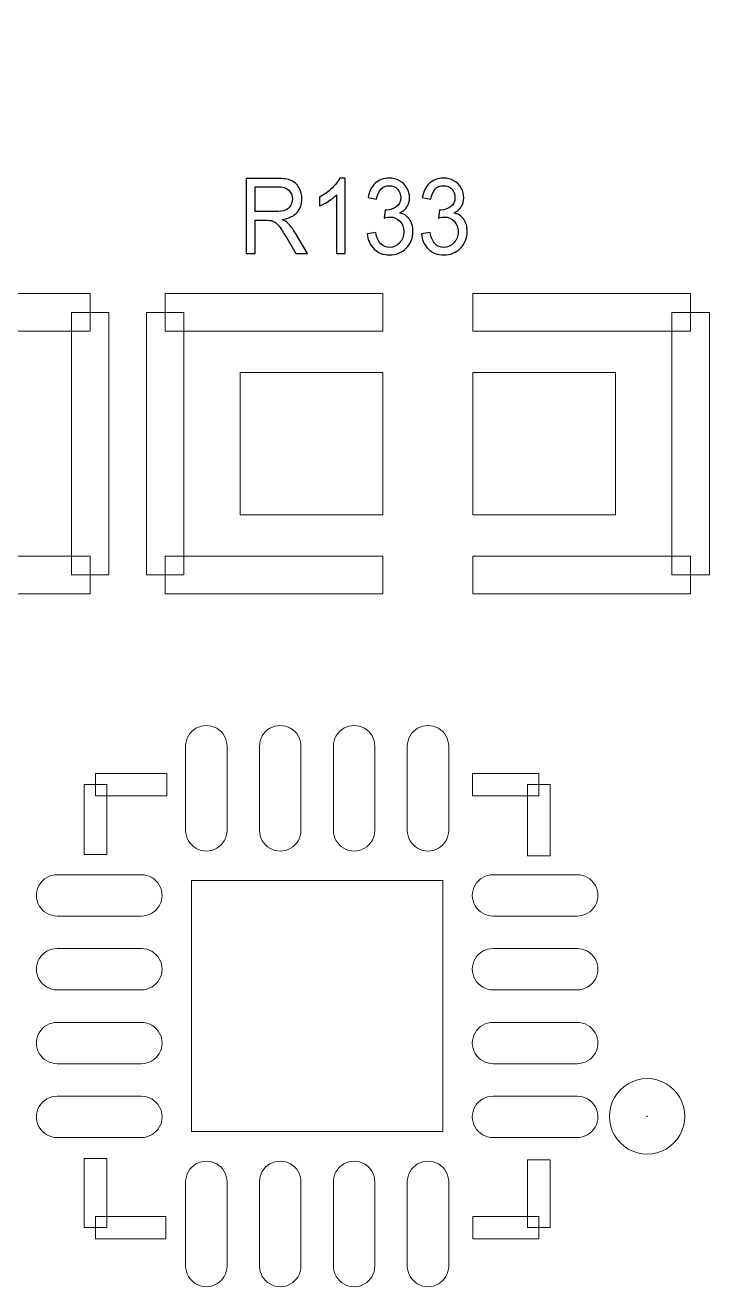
# Model space of a CAD drawing. Header units: millimetres. Extents: x -86 to 67, y -55 to 52.
# Drawn here: x -45.02 to -40.34, y -6.06 to 2.49 of the extents above; entities that cross this region are included whole.
import ezdxf

# ---------------------------------------------------------------- set-up
doc = ezdxf.new("R2010")
doc.units = ezdxf.units.MM
doc.header["$MEASUREMENT"] = 0
for name, color, linetype in [('BG_OUTLINE', 7, 'Continuous'), ('PG_SILKSCREEN_TOP', 7, 'Continuous'), ('PIN_TOP', 7, 'Continuous'), ('RD_SILKSCREEN_TOP', 7, 'Continuous')]:
    doc.layers.add(name, color=color, linetype=linetype)

msp = doc.modelspace()

# ---------------------------------------------------------------- linework, layer by layer
at = {"layer": 'BG_OUTLINE', "color": 3, "lineweight": 9}
msp.add_open_spline([(-60.0926, 34.7331), (-60.0926, 34.7331), (63.7724, 34.7331), (63.7724, 34.7331), (63.7724, 34.7331), (64.585, 34.7336), (65.3646, 34.4113), (65.9396, 33.837), (65.9396, 33.837), (66.5146, 33.2627), (66.8379, 32.4797), (66.8384, 31.667), (66.8384, 31.667), (66.8384, 31.667), (66.8412, -52.28), (66.8412, -52.28), (66.8412, -52.28), (66.8412, -52.28), (66.8384, -52.1933), (66.8384, -52.1933), (66.8384, -52.1933), (66.8389, -53.006), (66.5166, -53.7856), (65.9424, -54.3606), (65.9424, -54.3606), (65.3681, -54.9356), (64.585, -55.2589), (63.7724, -55.2594), (63.7724, -55.2594), (63.7724, -55.2594), (-60.1869, -55.2594), (-60.1869, -55.2594), (-60.1869, -55.2594), (-60.1869, -55.2594), (-60.0853, -55.2518), (-60.0853, -55.2518), (-60.0853, -55.2518), (-60.8979, -55.2523), (-61.6775, -54.9299), (-62.2525, -54.3557), (-62.2525, -54.3557), (-62.8275, -53.7814), (-63.1508, -52.9984), (-63.1513, -52.1857), (-63.1513, -52.1857), (-63.1513, -52.1857), (-63.1587, 31.667), (-63.1587, 31.667), (-63.1587, 31.667), (-63.1592, 32.4797), (-62.8369, 33.2593), (-62.2626, 33.8343), (-62.2626, 33.8343), (-61.6883, 34.4093), (-60.9053, 34.7326), (-60.0926, 34.7331)], degree=3, knots=[0, 0, 0, 0, 0.071429, 0.071429, 0.071429, 0.071429, 0.142857, 0.142857, 0.142857, 0.142857, 0.214286, 0.214286, 0.214286, 0.214286, 0.285714, 0.285714, 0.285714, 0.285714, 0.357143, 0.357143, 0.357143, 0.357143, 0.428571, 0.428571, 0.428571, 0.428571, 0.5, 0.5, 0.5, 0.5, 0.571429, 0.571429, 0.571429, 0.571429, 0.642857, 0.642857, 0.642857, 0.642857, 0.714286, 0.714286, 0.714286, 0.714286, 0.785714, 0.785714, 0.785714, 0.785714, 0.857143, 0.857143, 0.857143, 0.857143, 0.928571, 0.928571, 0.928571, 0.928571, 1, 1, 1, 1], dxfattribs=at)
at = {"layer": 'PG_SILKSCREEN_TOP', "color": 6, "lineweight": 9}
for points, knots in [([(-46.0543, 0.42), (-46.0543, 0.42), (-46.0543, 0.674), (-46.0543, 0.674), (-46.0543, 0.674), (-46.0543, 0.674), (-44.5811, 0.674), (-44.5811, 0.674), (-44.5811, 0.674), (-44.5811, 0.674), (-44.5811, 0.42), (-44.5811, 0.42), (-44.5811, 0.42), (-44.5811, 0.42), (-46.0543, 0.42), (-46.0543, 0.42)], [0, 0, 0, 0, 0.25, 0.25, 0.25, 0.25, 0.5, 0.5, 0.5, 0.5, 0.75, 0.75, 0.75, 0.75, 1, 1, 1, 1]), ([(-44.0731, 0.42), (-44.0731, 0.42), (-44.0731, 0.674), (-44.0731, 0.674), (-44.0731, 0.674), (-44.0731, 0.674), (-42.5999, 0.674), (-42.5999, 0.674), (-42.5999, 0.674), (-42.5999, 0.674), (-42.5999, 0.42), (-42.5999, 0.42), (-42.5999, 0.42), (-42.5999, 0.42), (-44.0731, 0.42), (-44.0731, 0.42)], [0, 0, 0, 0, 0.25, 0.25, 0.25, 0.25, 0.5, 0.5, 0.5, 0.5, 0.75, 0.75, 0.75, 0.75, 1, 1, 1, 1]), ([(-40.5171, 0.674), (-40.5171, 0.674), (-40.5171, 0.42), (-40.5171, 0.42), (-40.5171, 0.42), (-40.5171, 0.42), (-41.9903, 0.42), (-41.9903, 0.42), (-41.9903, 0.42), (-41.9903, 0.42), (-41.9903, 0.674), (-41.9903, 0.674), (-41.9903, 0.674), (-41.9903, 0.674), (-40.5171, 0.674), (-40.5171, 0.674)], [0, 0, 0, 0, 0.25, 0.25, 0.25, 0.25, 0.5, 0.5, 0.5, 0.5, 0.75, 0.75, 0.75, 0.75, 1, 1, 1, 1]), ([(-44.7081, 0.547), (-44.7081, 0.547), (-44.4541, 0.547), (-44.4541, 0.547), (-44.4541, 0.547), (-44.4541, 0.547), (-44.4541, -1.231), (-44.4541, -1.231), (-44.4541, -1.231), (-44.4541, -1.231), (-44.7081, -1.231), (-44.7081, -1.231), (-44.7081, -1.231), (-44.7081, -1.231), (-44.7081, 0.547), (-44.7081, 0.547)], [0, 0, 0, 0, 0.25, 0.25, 0.25, 0.25, 0.5, 0.5, 0.5, 0.5, 0.75, 0.75, 0.75, 0.75, 1, 1, 1, 1]), ([(-43.9461, -1.231), (-43.9461, -1.231), (-44.2001, -1.231), (-44.2001, -1.231), (-44.2001, -1.231), (-44.2001, -1.231), (-44.2001, 0.547), (-44.2001, 0.547), (-44.2001, 0.547), (-44.2001, 0.547), (-43.9461, 0.547), (-43.9461, 0.547), (-43.9461, 0.547), (-43.9461, 0.547), (-43.9461, -1.231), (-43.9461, -1.231)], [0, 0, 0, 0, 0.25, 0.25, 0.25, 0.25, 0.5, 0.5, 0.5, 0.5, 0.75, 0.75, 0.75, 0.75, 1, 1, 1, 1]), ([(-40.3901, -1.231), (-40.3901, -1.231), (-40.6441, -1.231), (-40.6441, -1.231), (-40.6441, -1.231), (-40.6441, -1.231), (-40.6441, 0.547), (-40.6441, 0.547), (-40.6441, 0.547), (-40.6441, 0.547), (-40.3901, 0.547), (-40.3901, 0.547), (-40.3901, 0.547), (-40.3901, 0.547), (-40.3901, -1.231), (-40.3901, -1.231)], [0, 0, 0, 0, 0.25, 0.25, 0.25, 0.25, 0.5, 0.5, 0.5, 0.5, 0.75, 0.75, 0.75, 0.75, 1, 1, 1, 1]), ([(-44.5811, -1.104), (-44.5811, -1.104), (-44.5811, -1.358), (-44.5811, -1.358), (-44.5811, -1.358), (-44.5811, -1.358), (-46.0543, -1.358), (-46.0543, -1.358), (-46.0543, -1.358), (-46.0543, -1.358), (-46.0543, -1.104), (-46.0543, -1.104), (-46.0543, -1.104), (-46.0543, -1.104), (-44.5811, -1.104), (-44.5811, -1.104)], [0, 0, 0, 0, 0.25, 0.25, 0.25, 0.25, 0.5, 0.5, 0.5, 0.5, 0.75, 0.75, 0.75, 0.75, 1, 1, 1, 1]), ([(-42.5999, -1.104), (-42.5999, -1.104), (-42.5999, -1.358), (-42.5999, -1.358), (-42.5999, -1.358), (-42.5999, -1.358), (-44.0731, -1.358), (-44.0731, -1.358), (-44.0731, -1.358), (-44.0731, -1.358), (-44.0731, -1.104), (-44.0731, -1.104), (-44.0731, -1.104), (-44.0731, -1.104), (-42.5999, -1.104), (-42.5999, -1.104)], [0, 0, 0, 0, 0.25, 0.25, 0.25, 0.25, 0.5, 0.5, 0.5, 0.5, 0.75, 0.75, 0.75, 0.75, 1, 1, 1, 1]), ([(-41.9903, -1.358), (-41.9903, -1.358), (-41.9903, -1.104), (-41.9903, -1.104), (-41.9903, -1.104), (-41.9903, -1.104), (-40.5171, -1.104), (-40.5171, -1.104), (-40.5171, -1.104), (-40.5171, -1.104), (-40.5171, -1.358), (-40.5171, -1.358), (-40.5171, -1.358), (-40.5171, -1.358), (-41.9903, -1.358), (-41.9903, -1.358)], [0, 0, 0, 0, 0.25, 0.25, 0.25, 0.25, 0.5, 0.5, 0.5, 0.5, 0.75, 0.75, 0.75, 0.75, 1, 1, 1, 1]), ([(-44.0624, -2.5747), (-44.0624, -2.5747), (-44.0624, -2.7271), (-44.0624, -2.7271), (-44.0624, -2.7271), (-44.0624, -2.7271), (-44.5445, -2.7271), (-44.5445, -2.7271), (-44.5445, -2.7271), (-44.5445, -2.7271), (-44.5445, -2.5747), (-44.5445, -2.5747), (-44.5445, -2.5747), (-44.5445, -2.5747), (-44.0624, -2.5747), (-44.0624, -2.5747)], [0, 0, 0, 0, 0.25, 0.25, 0.25, 0.25, 0.5, 0.5, 0.5, 0.5, 0.75, 0.75, 0.75, 0.75, 1, 1, 1, 1]), ([(-41.5443, -2.5747), (-41.5443, -2.5747), (-41.5443, -2.7271), (-41.5443, -2.7271), (-41.5443, -2.7271), (-41.5443, -2.7271), (-41.9936, -2.7271), (-41.9936, -2.7271), (-41.9936, -2.7271), (-41.9936, -2.7271), (-41.9936, -2.5747), (-41.9936, -2.5747), (-41.9936, -2.5747), (-41.9936, -2.5747), (-41.5443, -2.5747), (-41.5443, -2.5747)], [0, 0, 0, 0, 0.25, 0.25, 0.25, 0.25, 0.5, 0.5, 0.5, 0.5, 0.75, 0.75, 0.75, 0.75, 1, 1, 1, 1]), ([(-44.6207, -2.6509), (-44.6207, -2.6509), (-44.4683, -2.6509), (-44.4683, -2.6509), (-44.4683, -2.6509), (-44.4683, -2.6509), (-44.4683, -3.1238), (-44.4683, -3.1238), (-44.4683, -3.1238), (-44.4683, -3.1238), (-44.6207, -3.1238), (-44.6207, -3.1238), (-44.6207, -3.1238), (-44.6207, -3.1238), (-44.6207, -2.6509), (-44.6207, -2.6509)], [0, 0, 0, 0, 0.25, 0.25, 0.25, 0.25, 0.5, 0.5, 0.5, 0.5, 0.75, 0.75, 0.75, 0.75, 1, 1, 1, 1]), ([(-41.4681, -3.133), (-41.4681, -3.133), (-41.6205, -3.133), (-41.6205, -3.133), (-41.6205, -3.133), (-41.6205, -3.133), (-41.6205, -2.6509), (-41.6205, -2.6509), (-41.6205, -2.6509), (-41.6205, -2.6509), (-41.4681, -2.6509), (-41.4681, -2.6509), (-41.4681, -2.6509), (-41.4681, -2.6509), (-41.4681, -3.133), (-41.4681, -3.133)], [0, 0, 0, 0, 0.25, 0.25, 0.25, 0.25, 0.5, 0.5, 0.5, 0.5, 0.75, 0.75, 0.75, 0.75, 1, 1, 1, 1]), ([(-41.067, -4.8975), (-41.067, -4.8062), (-41.0183, -4.7219), (-40.9393, -4.6762), (-40.9393, -4.6762), (-40.8602, -4.6306), (-40.7628, -4.6306), (-40.6837, -4.6762), (-40.6837, -4.6762), (-40.6047, -4.7219), (-40.556, -4.8062), (-40.556, -4.8975)], [0, 0, 0, 0, 0.333333, 0.333333, 0.333333, 0.333333, 0.666667, 0.666667, 0.666667, 0.666667, 1, 1, 1, 1]), ([(-40.556, -4.8975), (-40.556, -4.9888), (-40.6047, -5.0732), (-40.6837, -5.1188), (-40.6837, -5.1188), (-40.7628, -5.1645), (-40.8602, -5.1645), (-40.9393, -5.1188), (-40.9393, -5.1188), (-41.0183, -5.0732), (-41.067, -4.9888), (-41.067, -4.8975)], [0, 0, 0, 0, 0.333333, 0.333333, 0.333333, 0.333333, 0.666667, 0.666667, 0.666667, 0.666667, 1, 1, 1, 1]), ([(-40.81, -4.8975), (-40.81, -4.897), (-40.8103, -4.8965), (-40.8107, -4.8962), (-40.8107, -4.8962), (-40.8112, -4.8959), (-40.8118, -4.8959), (-40.8123, -4.8962), (-40.8123, -4.8962), (-40.8127, -4.8965), (-40.813, -4.897), (-40.813, -4.8975)], [0, 0, 0, 0, 0.333333, 0.333333, 0.333333, 0.333333, 0.666667, 0.666667, 0.666667, 0.666667, 1, 1, 1, 1]), ([(-40.813, -4.8975), (-40.813, -4.8981), (-40.8127, -4.8986), (-40.8123, -4.8988), (-40.8123, -4.8988), (-40.8118, -4.8991), (-40.8112, -4.8991), (-40.8107, -4.8988), (-40.8107, -4.8988), (-40.8103, -4.8986), (-40.81, -4.8981), (-40.81, -4.8975)], [0, 0, 0, 0, 0.333333, 0.333333, 0.333333, 0.333333, 0.666667, 0.666667, 0.666667, 0.666667, 1, 1, 1, 1]), ([(-44.6207, -5.1833), (-44.6207, -5.1833), (-44.4683, -5.1833), (-44.4683, -5.1833), (-44.4683, -5.1833), (-44.4683, -5.1833), (-44.4683, -5.6511), (-44.4683, -5.6511), (-44.4683, -5.6511), (-44.4683, -5.6511), (-44.6207, -5.6511), (-44.6207, -5.6511), (-44.6207, -5.6511), (-44.6207, -5.6511), (-44.6207, -5.1833), (-44.6207, -5.1833)], [0, 0, 0, 0, 0.25, 0.25, 0.25, 0.25, 0.5, 0.5, 0.5, 0.5, 0.75, 0.75, 0.75, 0.75, 1, 1, 1, 1]), ([(-41.4681, -5.6511), (-41.4681, -5.6511), (-41.6205, -5.6511), (-41.6205, -5.6511), (-41.6205, -5.6511), (-41.6205, -5.6511), (-41.6205, -5.1924), (-41.6205, -5.1924), (-41.6205, -5.1924), (-41.6205, -5.1924), (-41.4681, -5.1924), (-41.4681, -5.1924), (-41.4681, -5.1924), (-41.4681, -5.1924), (-41.4681, -5.6511), (-41.4681, -5.6511)], [0, 0, 0, 0, 0.25, 0.25, 0.25, 0.25, 0.5, 0.5, 0.5, 0.5, 0.75, 0.75, 0.75, 0.75, 1, 1, 1, 1]), ([(-44.5445, -5.7273), (-44.5445, -5.7273), (-44.5445, -5.5749), (-44.5445, -5.5749), (-44.5445, -5.5749), (-44.5445, -5.5749), (-44.0696, -5.5749), (-44.0696, -5.5749), (-44.0696, -5.5749), (-44.0696, -5.5749), (-44.0696, -5.7273), (-44.0696, -5.7273), (-44.0696, -5.7273), (-44.0696, -5.7273), (-44.5445, -5.7273), (-44.5445, -5.7273)], [0, 0, 0, 0, 0.25, 0.25, 0.25, 0.25, 0.5, 0.5, 0.5, 0.5, 0.75, 0.75, 0.75, 0.75, 1, 1, 1, 1]), ([(-41.9916, -5.7273), (-41.9916, -5.7273), (-41.9916, -5.5749), (-41.9916, -5.5749), (-41.9916, -5.5749), (-41.9916, -5.5749), (-41.5443, -5.5749), (-41.5443, -5.5749), (-41.5443, -5.5749), (-41.5443, -5.5749), (-41.5443, -5.7273), (-41.5443, -5.7273), (-41.5443, -5.7273), (-41.5443, -5.7273), (-41.9916, -5.7273), (-41.9916, -5.7273)], [0, 0, 0, 0, 0.25, 0.25, 0.25, 0.25, 0.5, 0.5, 0.5, 0.5, 0.75, 0.75, 0.75, 0.75, 1, 1, 1, 1])]:
    msp.add_open_spline(points, degree=3, knots=knots, dxfattribs=at)
at = {"layer": 'PIN_TOP', "lineweight": 9}
for points, knots in [([(-42.5999, 0.1406), (-42.5999, 0.1406), (-42.5999, -0.8246), (-42.5999, -0.8246), (-42.5999, -0.8246), (-42.5999, -0.8246), (-43.5651, -0.8246), (-43.5651, -0.8246), (-43.5651, -0.8246), (-43.5651, -0.8246), (-43.5651, 0.1406), (-43.5651, 0.1406), (-43.5651, 0.1406), (-43.5651, 0.1406), (-42.5999, 0.1406), (-42.5999, 0.1406)], [0, 0, 0, 0, 0.25, 0.25, 0.25, 0.25, 0.5, 0.5, 0.5, 0.5, 0.75, 0.75, 0.75, 0.75, 1, 1, 1, 1]), ([(-41.0251, 0.1406), (-41.0251, 0.1406), (-41.0251, -0.8246), (-41.0251, -0.8246), (-41.0251, -0.8246), (-41.0251, -0.8246), (-41.9903, -0.8246), (-41.9903, -0.8246), (-41.9903, -0.8246), (-41.9903, -0.8246), (-41.9903, 0.1406), (-41.9903, 0.1406), (-41.9903, 0.1406), (-41.9903, 0.1406), (-41.0251, 0.1406), (-41.0251, 0.1406)], [0, 0, 0, 0, 0.25, 0.25, 0.25, 0.25, 0.5, 0.5, 0.5, 0.5, 0.75, 0.75, 0.75, 0.75, 1, 1, 1, 1]), ([(-43.6544, -2.391), (-43.6544, -2.391), (-43.6544, -2.961), (-43.6544, -2.961), (-43.6544, -2.961), (-43.6544, -3.0111), (-43.6811, -3.0573), (-43.7244, -3.0823), (-43.7244, -3.0823), (-43.7678, -3.1074), (-43.8212, -3.1074), (-43.8645, -3.0823), (-43.8645, -3.0823), (-43.9079, -3.0573), (-43.9346, -3.0111), (-43.9346, -2.961), (-43.9346, -2.961), (-43.9346, -2.961), (-43.9346, -2.391), (-43.9346, -2.391), (-43.9346, -2.391), (-43.9346, -2.341), (-43.9079, -2.2948), (-43.8645, -2.2697), (-43.8645, -2.2697), (-43.8212, -2.2447), (-43.7678, -2.2447), (-43.7244, -2.2697), (-43.7244, -2.2697), (-43.6811, -2.2948), (-43.6544, -2.341), (-43.6544, -2.391)], [0, 0, 0, 0, 0.125, 0.125, 0.125, 0.125, 0.25, 0.25, 0.25, 0.25, 0.375, 0.375, 0.375, 0.375, 0.5, 0.5, 0.5, 0.5, 0.625, 0.625, 0.625, 0.625, 0.75, 0.75, 0.75, 0.75, 0.875, 0.875, 0.875, 0.875, 1, 1, 1, 1]), ([(-43.1543, -2.391), (-43.1543, -2.391), (-43.1543, -2.961), (-43.1543, -2.961), (-43.1543, -2.961), (-43.1543, -3.0111), (-43.181, -3.0573), (-43.2243, -3.0823), (-43.2243, -3.0823), (-43.2677, -3.1074), (-43.321, -3.1074), (-43.3644, -3.0823), (-43.3644, -3.0823), (-43.4077, -3.0573), (-43.4344, -3.0111), (-43.4344, -2.961), (-43.4344, -2.961), (-43.4344, -2.961), (-43.4344, -2.391), (-43.4344, -2.391), (-43.4344, -2.391), (-43.4344, -2.341), (-43.4077, -2.2948), (-43.3644, -2.2697), (-43.3644, -2.2697), (-43.321, -2.2447), (-43.2677, -2.2447), (-43.2243, -2.2697), (-43.2243, -2.2697), (-43.181, -2.2948), (-43.1543, -2.341), (-43.1543, -2.391)], [0, 0, 0, 0, 0.125, 0.125, 0.125, 0.125, 0.25, 0.25, 0.25, 0.25, 0.375, 0.375, 0.375, 0.375, 0.5, 0.5, 0.5, 0.5, 0.625, 0.625, 0.625, 0.625, 0.75, 0.75, 0.75, 0.75, 0.875, 0.875, 0.875, 0.875, 1, 1, 1, 1]), ([(-42.6544, -2.391), (-42.6544, -2.391), (-42.6544, -2.961), (-42.6544, -2.961), (-42.6544, -2.961), (-42.6544, -3.0111), (-42.6811, -3.0573), (-42.7244, -3.0823), (-42.7244, -3.0823), (-42.7678, -3.1074), (-42.8212, -3.1074), (-42.8645, -3.0823), (-42.8645, -3.0823), (-42.9079, -3.0573), (-42.9346, -3.0111), (-42.9346, -2.961), (-42.9346, -2.961), (-42.9346, -2.961), (-42.9346, -2.391), (-42.9346, -2.391), (-42.9346, -2.391), (-42.9346, -2.341), (-42.9079, -2.2948), (-42.8645, -2.2697), (-42.8645, -2.2697), (-42.8212, -2.2447), (-42.7678, -2.2447), (-42.7244, -2.2697), (-42.7244, -2.2697), (-42.6811, -2.2948), (-42.6544, -2.341), (-42.6544, -2.391)], [0, 0, 0, 0, 0.125, 0.125, 0.125, 0.125, 0.25, 0.25, 0.25, 0.25, 0.375, 0.375, 0.375, 0.375, 0.5, 0.5, 0.5, 0.5, 0.625, 0.625, 0.625, 0.625, 0.75, 0.75, 0.75, 0.75, 0.875, 0.875, 0.875, 0.875, 1, 1, 1, 1]), ([(-42.1543, -2.391), (-42.1543, -2.391), (-42.1543, -2.961), (-42.1543, -2.961), (-42.1543, -2.961), (-42.1543, -3.0111), (-42.181, -3.0573), (-42.2243, -3.0823), (-42.2243, -3.0823), (-42.2677, -3.1074), (-42.3211, -3.1074), (-42.3644, -3.0823), (-42.3644, -3.0823), (-42.4077, -3.0573), (-42.4344, -3.0111), (-42.4344, -2.961), (-42.4344, -2.961), (-42.4344, -2.961), (-42.4344, -2.391), (-42.4344, -2.391), (-42.4344, -2.391), (-42.4344, -2.341), (-42.4077, -2.2948), (-42.3644, -2.2697), (-42.3644, -2.2697), (-42.3211, -2.2447), (-42.2677, -2.2447), (-42.2243, -2.2697), (-42.2243, -2.2697), (-42.181, -2.2948), (-42.1543, -2.341), (-42.1543, -2.391)], [0, 0, 0, 0, 0.125, 0.125, 0.125, 0.125, 0.25, 0.25, 0.25, 0.25, 0.375, 0.375, 0.375, 0.375, 0.5, 0.5, 0.5, 0.5, 0.625, 0.625, 0.625, 0.625, 0.75, 0.75, 0.75, 0.75, 0.875, 0.875, 0.875, 0.875, 1, 1, 1, 1]), ([(-44.8044, -3.2609), (-44.8044, -3.2609), (-44.2344, -3.2609), (-44.2344, -3.2609), (-44.2344, -3.2609), (-44.1844, -3.2609), (-44.1381, -3.2876), (-44.1131, -3.3309), (-44.1131, -3.3309), (-44.0881, -3.3743), (-44.0881, -3.4277), (-44.1131, -3.471), (-44.1131, -3.471), (-44.1381, -3.5143), (-44.1844, -3.541), (-44.2344, -3.541), (-44.2344, -3.541), (-44.2344, -3.541), (-44.8044, -3.541), (-44.8044, -3.541), (-44.8044, -3.541), (-44.8544, -3.541), (-44.9007, -3.5143), (-44.9257, -3.471), (-44.9257, -3.471), (-44.9507, -3.4277), (-44.9507, -3.3743), (-44.9257, -3.3309), (-44.9257, -3.3309), (-44.9007, -3.2876), (-44.8544, -3.2609), (-44.8044, -3.2609)], [0, 0, 0, 0, 0.125, 0.125, 0.125, 0.125, 0.25, 0.25, 0.25, 0.25, 0.375, 0.375, 0.375, 0.375, 0.5, 0.5, 0.5, 0.5, 0.625, 0.625, 0.625, 0.625, 0.75, 0.75, 0.75, 0.75, 0.875, 0.875, 0.875, 0.875, 1, 1, 1, 1]), ([(-42.1944, -5.001), (-42.1944, -5.001), (-43.8944, -5.001), (-43.8944, -5.001), (-43.8944, -5.001), (-43.8944, -5.001), (-43.8944, -3.301), (-43.8944, -3.301), (-43.8944, -3.301), (-43.8944, -3.301), (-42.1944, -3.301), (-42.1944, -3.301), (-42.1944, -3.301), (-42.1944, -3.301), (-42.1944, -5.001), (-42.1944, -5.001)], [0, 0, 0, 0, 0.25, 0.25, 0.25, 0.25, 0.5, 0.5, 0.5, 0.5, 0.75, 0.75, 0.75, 0.75, 1, 1, 1, 1]), ([(-41.8544, -3.2609), (-41.8544, -3.2609), (-41.2844, -3.2609), (-41.2844, -3.2609), (-41.2844, -3.2609), (-41.2344, -3.2609), (-41.1882, -3.2876), (-41.1631, -3.3309), (-41.1631, -3.3309), (-41.1381, -3.3743), (-41.1381, -3.4277), (-41.1631, -3.471), (-41.1631, -3.471), (-41.1882, -3.5143), (-41.2344, -3.541), (-41.2844, -3.541), (-41.2844, -3.541), (-41.2844, -3.541), (-41.8544, -3.541), (-41.8544, -3.541), (-41.8544, -3.541), (-41.9045, -3.541), (-41.9507, -3.5143), (-41.9757, -3.471), (-41.9757, -3.471), (-42.0008, -3.4277), (-42.0008, -3.3743), (-41.9757, -3.3309), (-41.9757, -3.3309), (-41.9507, -3.2876), (-41.9045, -3.2609), (-41.8544, -3.2609)], [0, 0, 0, 0, 0.125, 0.125, 0.125, 0.125, 0.25, 0.25, 0.25, 0.25, 0.375, 0.375, 0.375, 0.375, 0.5, 0.5, 0.5, 0.5, 0.625, 0.625, 0.625, 0.625, 0.75, 0.75, 0.75, 0.75, 0.875, 0.875, 0.875, 0.875, 1, 1, 1, 1]), ([(-44.8044, -3.761), (-44.8044, -3.761), (-44.2344, -3.761), (-44.2344, -3.761), (-44.2344, -3.761), (-44.1844, -3.761), (-44.1381, -3.7877), (-44.1131, -3.831), (-44.1131, -3.831), (-44.0881, -3.8744), (-44.0881, -3.9278), (-44.1131, -3.9711), (-44.1131, -3.9711), (-44.1381, -4.0145), (-44.1844, -4.0412), (-44.2344, -4.0412), (-44.2344, -4.0412), (-44.2344, -4.0412), (-44.8044, -4.0412), (-44.8044, -4.0412), (-44.8044, -4.0412), (-44.8544, -4.0412), (-44.9007, -4.0145), (-44.9257, -3.9711), (-44.9257, -3.9711), (-44.9507, -3.9278), (-44.9507, -3.8744), (-44.9257, -3.831), (-44.9257, -3.831), (-44.9007, -3.7877), (-44.8544, -3.761), (-44.8044, -3.761)], [0, 0, 0, 0, 0.125, 0.125, 0.125, 0.125, 0.25, 0.25, 0.25, 0.25, 0.375, 0.375, 0.375, 0.375, 0.5, 0.5, 0.5, 0.5, 0.625, 0.625, 0.625, 0.625, 0.75, 0.75, 0.75, 0.75, 0.875, 0.875, 0.875, 0.875, 1, 1, 1, 1]), ([(-41.8544, -3.761), (-41.8544, -3.761), (-41.2844, -3.761), (-41.2844, -3.761), (-41.2844, -3.761), (-41.2344, -3.761), (-41.1882, -3.7877), (-41.1631, -3.831), (-41.1631, -3.831), (-41.1381, -3.8744), (-41.1381, -3.9278), (-41.1631, -3.9711), (-41.1631, -3.9711), (-41.1882, -4.0145), (-41.2344, -4.0412), (-41.2844, -4.0412), (-41.2844, -4.0412), (-41.2844, -4.0412), (-41.8544, -4.0412), (-41.8544, -4.0412), (-41.8544, -4.0412), (-41.9045, -4.0412), (-41.9507, -4.0145), (-41.9757, -3.9711), (-41.9757, -3.9711), (-42.0008, -3.9278), (-42.0008, -3.8744), (-41.9757, -3.831), (-41.9757, -3.831), (-41.9507, -3.7877), (-41.9045, -3.761), (-41.8544, -3.761)], [0, 0, 0, 0, 0.125, 0.125, 0.125, 0.125, 0.25, 0.25, 0.25, 0.25, 0.375, 0.375, 0.375, 0.375, 0.5, 0.5, 0.5, 0.5, 0.625, 0.625, 0.625, 0.625, 0.75, 0.75, 0.75, 0.75, 0.875, 0.875, 0.875, 0.875, 1, 1, 1, 1]), ([(-44.8044, -4.2609), (-44.8044, -4.2609), (-44.2344, -4.2609), (-44.2344, -4.2609), (-44.2344, -4.2609), (-44.1844, -4.2609), (-44.1381, -4.2876), (-44.1131, -4.3309), (-44.1131, -4.3309), (-44.0881, -4.3743), (-44.0881, -4.4276), (-44.1131, -4.471), (-44.1131, -4.471), (-44.1381, -4.5143), (-44.1844, -4.541), (-44.2344, -4.541), (-44.2344, -4.541), (-44.2344, -4.541), (-44.8044, -4.541), (-44.8044, -4.541), (-44.8044, -4.541), (-44.8544, -4.541), (-44.9007, -4.5143), (-44.9257, -4.471), (-44.9257, -4.471), (-44.9507, -4.4276), (-44.9507, -4.3743), (-44.9257, -4.3309), (-44.9257, -4.3309), (-44.9007, -4.2876), (-44.8544, -4.2609), (-44.8044, -4.2609)], [0, 0, 0, 0, 0.125, 0.125, 0.125, 0.125, 0.25, 0.25, 0.25, 0.25, 0.375, 0.375, 0.375, 0.375, 0.5, 0.5, 0.5, 0.5, 0.625, 0.625, 0.625, 0.625, 0.75, 0.75, 0.75, 0.75, 0.875, 0.875, 0.875, 0.875, 1, 1, 1, 1]), ([(-41.8544, -4.2609), (-41.8544, -4.2609), (-41.2844, -4.2609), (-41.2844, -4.2609), (-41.2844, -4.2609), (-41.2344, -4.2609), (-41.1882, -4.2876), (-41.1631, -4.3309), (-41.1631, -4.3309), (-41.1381, -4.3743), (-41.1381, -4.4276), (-41.1631, -4.471), (-41.1631, -4.471), (-41.1882, -4.5143), (-41.2344, -4.541), (-41.2844, -4.541), (-41.2844, -4.541), (-41.2844, -4.541), (-41.8544, -4.541), (-41.8544, -4.541), (-41.8544, -4.541), (-41.9045, -4.541), (-41.9507, -4.5143), (-41.9757, -4.471), (-41.9757, -4.471), (-42.0008, -4.4276), (-42.0008, -4.3743), (-41.9757, -4.3309), (-41.9757, -4.3309), (-41.9507, -4.2876), (-41.9045, -4.2609), (-41.8544, -4.2609)], [0, 0, 0, 0, 0.125, 0.125, 0.125, 0.125, 0.25, 0.25, 0.25, 0.25, 0.375, 0.375, 0.375, 0.375, 0.5, 0.5, 0.5, 0.5, 0.625, 0.625, 0.625, 0.625, 0.75, 0.75, 0.75, 0.75, 0.875, 0.875, 0.875, 0.875, 1, 1, 1, 1]), ([(-44.8044, -4.761), (-44.8044, -4.761), (-44.2344, -4.761), (-44.2344, -4.761), (-44.2344, -4.761), (-44.1844, -4.761), (-44.1381, -4.7877), (-44.1131, -4.831), (-44.1131, -4.831), (-44.0881, -4.8744), (-44.0881, -4.9278), (-44.1131, -4.9711), (-44.1131, -4.9711), (-44.1381, -5.0145), (-44.1844, -5.0412), (-44.2344, -5.0412), (-44.2344, -5.0412), (-44.2344, -5.0412), (-44.8044, -5.0412), (-44.8044, -5.0412), (-44.8044, -5.0412), (-44.8544, -5.0412), (-44.9007, -5.0145), (-44.9257, -4.9711), (-44.9257, -4.9711), (-44.9507, -4.9278), (-44.9507, -4.8744), (-44.9257, -4.831), (-44.9257, -4.831), (-44.9007, -4.7877), (-44.8544, -4.761), (-44.8044, -4.761)], [0, 0, 0, 0, 0.125, 0.125, 0.125, 0.125, 0.25, 0.25, 0.25, 0.25, 0.375, 0.375, 0.375, 0.375, 0.5, 0.5, 0.5, 0.5, 0.625, 0.625, 0.625, 0.625, 0.75, 0.75, 0.75, 0.75, 0.875, 0.875, 0.875, 0.875, 1, 1, 1, 1]), ([(-41.8544, -4.761), (-41.8544, -4.761), (-41.2844, -4.761), (-41.2844, -4.761), (-41.2844, -4.761), (-41.2344, -4.761), (-41.1882, -4.7877), (-41.1631, -4.831), (-41.1631, -4.831), (-41.1381, -4.8744), (-41.1381, -4.9278), (-41.1631, -4.9711), (-41.1631, -4.9711), (-41.1882, -5.0145), (-41.2344, -5.0412), (-41.2844, -5.0412), (-41.2844, -5.0412), (-41.2844, -5.0412), (-41.8544, -5.0412), (-41.8544, -5.0412), (-41.8544, -5.0412), (-41.9045, -5.0412), (-41.9507, -5.0145), (-41.9757, -4.9711), (-41.9757, -4.9711), (-42.0008, -4.9278), (-42.0008, -4.8744), (-41.9757, -4.831), (-41.9757, -4.831), (-41.9507, -4.7877), (-41.9045, -4.761), (-41.8544, -4.761)], [0, 0, 0, 0, 0.125, 0.125, 0.125, 0.125, 0.25, 0.25, 0.25, 0.25, 0.375, 0.375, 0.375, 0.375, 0.5, 0.5, 0.5, 0.5, 0.625, 0.625, 0.625, 0.625, 0.75, 0.75, 0.75, 0.75, 0.875, 0.875, 0.875, 0.875, 1, 1, 1, 1]), ([(-43.6544, -5.341), (-43.6544, -5.341), (-43.6544, -5.911), (-43.6544, -5.911), (-43.6544, -5.911), (-43.6544, -5.961), (-43.6811, -6.0073), (-43.7244, -6.0323), (-43.7244, -6.0323), (-43.7678, -6.0573), (-43.8212, -6.0573), (-43.8645, -6.0323), (-43.8645, -6.0323), (-43.9079, -6.0073), (-43.9346, -5.961), (-43.9346, -5.911), (-43.9346, -5.911), (-43.9346, -5.911), (-43.9346, -5.341), (-43.9346, -5.341), (-43.9346, -5.341), (-43.9346, -5.291), (-43.9079, -5.2447), (-43.8645, -5.2197), (-43.8645, -5.2197), (-43.8212, -5.1947), (-43.7678, -5.1947), (-43.7244, -5.2197), (-43.7244, -5.2197), (-43.6811, -5.2447), (-43.6544, -5.291), (-43.6544, -5.341)], [0, 0, 0, 0, 0.125, 0.125, 0.125, 0.125, 0.25, 0.25, 0.25, 0.25, 0.375, 0.375, 0.375, 0.375, 0.5, 0.5, 0.5, 0.5, 0.625, 0.625, 0.625, 0.625, 0.75, 0.75, 0.75, 0.75, 0.875, 0.875, 0.875, 0.875, 1, 1, 1, 1]), ([(-43.1543, -5.341), (-43.1543, -5.341), (-43.1543, -5.911), (-43.1543, -5.911), (-43.1543, -5.911), (-43.1543, -5.961), (-43.181, -6.0073), (-43.2243, -6.0323), (-43.2243, -6.0323), (-43.2677, -6.0573), (-43.321, -6.0573), (-43.3644, -6.0323), (-43.3644, -6.0323), (-43.4077, -6.0073), (-43.4344, -5.961), (-43.4344, -5.911), (-43.4344, -5.911), (-43.4344, -5.911), (-43.4344, -5.341), (-43.4344, -5.341), (-43.4344, -5.341), (-43.4344, -5.291), (-43.4077, -5.2447), (-43.3644, -5.2197), (-43.3644, -5.2197), (-43.321, -5.1947), (-43.2677, -5.1947), (-43.2243, -5.2197), (-43.2243, -5.2197), (-43.181, -5.2447), (-43.1543, -5.291), (-43.1543, -5.341)], [0, 0, 0, 0, 0.125, 0.125, 0.125, 0.125, 0.25, 0.25, 0.25, 0.25, 0.375, 0.375, 0.375, 0.375, 0.5, 0.5, 0.5, 0.5, 0.625, 0.625, 0.625, 0.625, 0.75, 0.75, 0.75, 0.75, 0.875, 0.875, 0.875, 0.875, 1, 1, 1, 1]), ([(-42.6544, -5.341), (-42.6544, -5.341), (-42.6544, -5.911), (-42.6544, -5.911), (-42.6544, -5.911), (-42.6544, -5.961), (-42.6811, -6.0073), (-42.7244, -6.0323), (-42.7244, -6.0323), (-42.7678, -6.0573), (-42.8212, -6.0573), (-42.8645, -6.0323), (-42.8645, -6.0323), (-42.9079, -6.0073), (-42.9346, -5.961), (-42.9346, -5.911), (-42.9346, -5.911), (-42.9346, -5.911), (-42.9346, -5.341), (-42.9346, -5.341), (-42.9346, -5.341), (-42.9346, -5.291), (-42.9079, -5.2447), (-42.8645, -5.2197), (-42.8645, -5.2197), (-42.8212, -5.1947), (-42.7678, -5.1947), (-42.7244, -5.2197), (-42.7244, -5.2197), (-42.6811, -5.2447), (-42.6544, -5.291), (-42.6544, -5.341)], [0, 0, 0, 0, 0.125, 0.125, 0.125, 0.125, 0.25, 0.25, 0.25, 0.25, 0.375, 0.375, 0.375, 0.375, 0.5, 0.5, 0.5, 0.5, 0.625, 0.625, 0.625, 0.625, 0.75, 0.75, 0.75, 0.75, 0.875, 0.875, 0.875, 0.875, 1, 1, 1, 1]), ([(-42.1543, -5.341), (-42.1543, -5.341), (-42.1543, -5.911), (-42.1543, -5.911), (-42.1543, -5.911), (-42.1543, -5.961), (-42.181, -6.0073), (-42.2243, -6.0323), (-42.2243, -6.0323), (-42.2677, -6.0573), (-42.3211, -6.0573), (-42.3644, -6.0323), (-42.3644, -6.0323), (-42.4077, -6.0073), (-42.4344, -5.961), (-42.4344, -5.911), (-42.4344, -5.911), (-42.4344, -5.911), (-42.4344, -5.341), (-42.4344, -5.341), (-42.4344, -5.341), (-42.4344, -5.291), (-42.4077, -5.2447), (-42.3644, -5.2197), (-42.3644, -5.2197), (-42.3211, -5.1947), (-42.2677, -5.1947), (-42.2243, -5.2197), (-42.2243, -5.2197), (-42.181, -5.2447), (-42.1543, -5.291), (-42.1543, -5.341)], [0, 0, 0, 0, 0.125, 0.125, 0.125, 0.125, 0.25, 0.25, 0.25, 0.25, 0.375, 0.375, 0.375, 0.375, 0.5, 0.5, 0.5, 0.5, 0.625, 0.625, 0.625, 0.625, 0.75, 0.75, 0.75, 0.75, 0.875, 0.875, 0.875, 0.875, 1, 1, 1, 1])]:
    msp.add_open_spline(points, degree=3, knots=knots, dxfattribs=at)
at = {"layer": 'RD_SILKSCREEN_TOP', "color": 8}
for points, knots in [([(-43.5259, 0.9447), (-43.5259, 0.9447), (-43.5259, 1.4538), (-43.5259, 1.4538), (-43.5259, 1.4538), (-43.5259, 1.4538), (-43.3163, 1.4538), (-43.3163, 1.4538), (-43.3163, 1.4538), (-43.2742, 1.4538), (-43.2421, 1.4492), (-43.2202, 1.4401), (-43.2202, 1.4401), (-43.1983, 1.4309), (-43.1808, 1.4148), (-43.1676, 1.3917), (-43.1676, 1.3917), (-43.1545, 1.3685), (-43.148, 1.3429), (-43.148, 1.3149), (-43.148, 1.3149), (-43.148, 1.2787), (-43.1587, 1.2484), (-43.1806, 1.2236), (-43.1806, 1.2236), (-43.2023, 1.1988), (-43.2358, 1.1831), (-43.2812, 1.1763), (-43.2812, 1.1763), (-43.2646, 1.1678), (-43.252, 1.1594), (-43.2434, 1.1509), (-43.2434, 1.1509), (-43.2251, 1.1329), (-43.2079, 1.1103), (-43.1914, 1.0833), (-43.1914, 1.0833), (-43.1914, 1.0833), (-43.1092, 0.9447), (-43.1092, 0.9447), (-43.1092, 0.9447), (-43.1092, 0.9447), (-43.188, 0.9447), (-43.188, 0.9447), (-43.188, 0.9447), (-43.188, 0.9447), (-43.2505, 1.0507), (-43.2505, 1.0507), (-43.2505, 1.0507), (-43.2688, 1.0811), (-43.2838, 1.1046), (-43.2957, 1.1207), (-43.2957, 1.1207), (-43.3075, 1.137), (-43.3181, 1.1483), (-43.3274, 1.1547), (-43.3274, 1.1547), (-43.3367, 1.1613), (-43.3462, 1.1658), (-43.3559, 1.1684), (-43.3559, 1.1684), (-43.363, 1.1699), (-43.3746, 1.1707), (-43.3908, 1.1707), (-43.3908, 1.1707), (-43.3908, 1.1707), (-43.4633, 1.1707), (-43.4633, 1.1707), (-43.4633, 1.1707), (-43.4633, 1.1707), (-43.4633, 0.9447), (-43.4633, 0.9447), (-43.4633, 0.9447), (-43.4633, 0.9447), (-43.5259, 0.9447), (-43.5259, 0.9447)], [0, 0, 0, 0, 0.052632, 0.052632, 0.052632, 0.052632, 0.105263, 0.105263, 0.105263, 0.105263, 0.157895, 0.157895, 0.157895, 0.157895, 0.210526, 0.210526, 0.210526, 0.210526, 0.263158, 0.263158, 0.263158, 0.263158, 0.315789, 0.315789, 0.315789, 0.315789, 0.368421, 0.368421, 0.368421, 0.368421, 0.421053, 0.421053, 0.421053, 0.421053, 0.473684, 0.473684, 0.473684, 0.473684, 0.526316, 0.526316, 0.526316, 0.526316, 0.578947, 0.578947, 0.578947, 0.578947, 0.631579, 0.631579, 0.631579, 0.631579, 0.684211, 0.684211, 0.684211, 0.684211, 0.736842, 0.736842, 0.736842, 0.736842, 0.789474, 0.789474, 0.789474, 0.789474, 0.842105, 0.842105, 0.842105, 0.842105, 0.894737, 0.894737, 0.894737, 0.894737, 0.947368, 0.947368, 0.947368, 0.947368, 1, 1, 1, 1]), ([(-42.8549, 0.9447), (-42.8549, 0.9447), (-42.9129, 0.9447), (-42.9129, 0.9447), (-42.9129, 0.9447), (-42.9129, 0.9447), (-42.9129, 1.343), (-42.9129, 1.343), (-42.9129, 1.343), (-42.9269, 1.3286), (-42.9452, 1.3143), (-42.9678, 1.2999), (-42.9678, 1.2999), (-42.9906, 1.2856), (-43.011, 1.2748), (-43.029, 1.2677), (-43.029, 1.2677), (-43.029, 1.2677), (-43.029, 1.328), (-43.029, 1.328), (-43.029, 1.328), (-42.9965, 1.3445), (-42.9681, 1.3644), (-42.9439, 1.3878), (-42.9439, 1.3878), (-42.9196, 1.4112), (-42.9024, 1.4339), (-42.8923, 1.4559), (-42.8923, 1.4559), (-42.8923, 1.4559), (-42.8549, 1.4559), (-42.8549, 1.4559), (-42.8549, 1.4559), (-42.8549, 1.4559), (-42.8549, 0.9447), (-42.8549, 0.9447)], [0, 0, 0, 0, 0.111111, 0.111111, 0.111111, 0.111111, 0.222222, 0.222222, 0.222222, 0.222222, 0.333333, 0.333333, 0.333333, 0.333333, 0.444444, 0.444444, 0.444444, 0.444444, 0.555556, 0.555556, 0.555556, 0.555556, 0.666667, 0.666667, 0.666667, 0.666667, 0.777778, 0.777778, 0.777778, 0.777778, 0.888889, 0.888889, 0.888889, 0.888889, 1, 1, 1, 1]), ([(-42.7058, 1.0791), (-42.7058, 1.0791), (-42.6479, 1.0874), (-42.6479, 1.0874), (-42.6479, 1.0874), (-42.6411, 1.052), (-42.6298, 1.0265), (-42.6138, 1.0108), (-42.6138, 1.0108), (-42.5978, 0.9952), (-42.5783, 0.9874), (-42.5553, 0.9874), (-42.5553, 0.9874), (-42.528, 0.9874), (-42.5049, 0.9976), (-42.486, 1.018), (-42.486, 1.018), (-42.4674, 1.0383), (-42.4579, 1.0636), (-42.4579, 1.0937), (-42.4579, 1.0937), (-42.4579, 1.1224), (-42.4665, 1.1461), (-42.484, 1.1647), (-42.484, 1.1647), (-42.5015, 1.1833), (-42.5236, 1.1927), (-42.5505, 1.1927), (-42.5505, 1.1927), (-42.5614, 1.1927), (-42.5751, 1.1903), (-42.5914, 1.1857), (-42.5914, 1.1857), (-42.5914, 1.1857), (-42.5849, 1.2406), (-42.5849, 1.2406), (-42.5849, 1.2406), (-42.581, 1.2401), (-42.578, 1.2398), (-42.5756, 1.2398), (-42.5756, 1.2398), (-42.5509, 1.2398), (-42.5287, 1.2468), (-42.5089, 1.2607), (-42.5089, 1.2607), (-42.489, 1.2746), (-42.4792, 1.296), (-42.4792, 1.325), (-42.4792, 1.325), (-42.4792, 1.3478), (-42.4864, 1.3669), (-42.5008, 1.3819), (-42.5008, 1.3819), (-42.5152, 1.3969), (-42.5339, 1.4045), (-42.5566, 1.4045), (-42.5566, 1.4045), (-42.5792, 1.4045), (-42.598, 1.3968), (-42.613, 1.3816), (-42.613, 1.3816), (-42.628, 1.3663), (-42.6378, 1.3433), (-42.642, 1.3127), (-42.642, 1.3127), (-42.642, 1.3127), (-42.7, 1.3239), (-42.7, 1.3239), (-42.7, 1.3239), (-42.693, 1.3658), (-42.6768, 1.3983), (-42.6517, 1.4213), (-42.6517, 1.4213), (-42.6265, 1.4443), (-42.5952, 1.4559), (-42.5578, 1.4559), (-42.5578, 1.4559), (-42.5321, 1.4559), (-42.5083, 1.4499), (-42.4866, 1.438), (-42.4866, 1.438), (-42.465, 1.4261), (-42.4483, 1.4098), (-42.4367, 1.3892), (-42.4367, 1.3892), (-42.4253, 1.3686), (-42.4195, 1.3468), (-42.4195, 1.3235), (-42.4195, 1.3235), (-42.4195, 1.3016), (-42.4249, 1.2816), (-42.436, 1.2634), (-42.436, 1.2634), (-42.447, 1.2454), (-42.4632, 1.2311), (-42.4847, 1.2204), (-42.4847, 1.2204), (-42.4567, 1.2135), (-42.435, 1.1991), (-42.4195, 1.1771), (-42.4195, 1.1771), (-42.4041, 1.1553), (-42.3963, 1.128), (-42.3963, 1.0951), (-42.3963, 1.0951), (-42.3963, 1.0507), (-42.4113, 1.013), (-42.4415, 0.982), (-42.4415, 0.982), (-42.4716, 0.9511), (-42.5096, 0.9357), (-42.5556, 0.9357), (-42.5556, 0.9357), (-42.5971, 0.9357), (-42.6316, 0.949), (-42.6589, 0.9756), (-42.6589, 0.9756), (-42.6863, 1.0022), (-42.702, 1.0367), (-42.7058, 1.0791)], [0, 0, 0, 0, 0.033333, 0.033333, 0.033333, 0.033333, 0.066667, 0.066667, 0.066667, 0.066667, 0.1, 0.1, 0.1, 0.1, 0.133333, 0.133333, 0.133333, 0.133333, 0.166667, 0.166667, 0.166667, 0.166667, 0.2, 0.2, 0.2, 0.2, 0.233333, 0.233333, 0.233333, 0.233333, 0.266667, 0.266667, 0.266667, 0.266667, 0.3, 0.3, 0.3, 0.3, 0.333333, 0.333333, 0.333333, 0.333333, 0.366667, 0.366667, 0.366667, 0.366667, 0.4, 0.4, 0.4, 0.4, 0.433333, 0.433333, 0.433333, 0.433333, 0.466667, 0.466667, 0.466667, 0.466667, 0.5, 0.5, 0.5, 0.5, 0.533333, 0.533333, 0.533333, 0.533333, 0.566667, 0.566667, 0.566667, 0.566667, 0.6, 0.6, 0.6, 0.6, 0.633333, 0.633333, 0.633333, 0.633333, 0.666667, 0.666667, 0.666667, 0.666667, 0.7, 0.7, 0.7, 0.7, 0.733333, 0.733333, 0.733333, 0.733333, 0.766667, 0.766667, 0.766667, 0.766667, 0.8, 0.8, 0.8, 0.8, 0.833333, 0.833333, 0.833333, 0.833333, 0.866667, 0.866667, 0.866667, 0.866667, 0.9, 0.9, 0.9, 0.9, 0.933333, 0.933333, 0.933333, 0.933333, 0.966667, 0.966667, 0.966667, 0.966667, 1, 1, 1, 1]), ([(-42.3386, 1.0791), (-42.3386, 1.0791), (-42.2807, 1.0874), (-42.2807, 1.0874), (-42.2807, 1.0874), (-42.2739, 1.052), (-42.2626, 1.0265), (-42.2466, 1.0108), (-42.2466, 1.0108), (-42.2306, 0.9952), (-42.2111, 0.9874), (-42.1881, 0.9874), (-42.1881, 0.9874), (-42.1608, 0.9874), (-42.1377, 0.9976), (-42.1188, 1.018), (-42.1188, 1.018), (-42.1002, 1.0383), (-42.0907, 1.0636), (-42.0907, 1.0937), (-42.0907, 1.0937), (-42.0907, 1.1224), (-42.0993, 1.1461), (-42.1168, 1.1647), (-42.1168, 1.1647), (-42.1343, 1.1833), (-42.1564, 1.1927), (-42.1833, 1.1927), (-42.1833, 1.1927), (-42.1942, 1.1927), (-42.2079, 1.1903), (-42.2242, 1.1857), (-42.2242, 1.1857), (-42.2242, 1.1857), (-42.2177, 1.2406), (-42.2177, 1.2406), (-42.2177, 1.2406), (-42.2138, 1.2401), (-42.2108, 1.2398), (-42.2084, 1.2398), (-42.2084, 1.2398), (-42.1837, 1.2398), (-42.1615, 1.2468), (-42.1417, 1.2607), (-42.1417, 1.2607), (-42.1218, 1.2746), (-42.112, 1.296), (-42.112, 1.325), (-42.112, 1.325), (-42.112, 1.3478), (-42.1192, 1.3669), (-42.1336, 1.3819), (-42.1336, 1.3819), (-42.148, 1.3969), (-42.1667, 1.4045), (-42.1894, 1.4045), (-42.1894, 1.4045), (-42.212, 1.4045), (-42.2308, 1.3968), (-42.2458, 1.3816), (-42.2458, 1.3816), (-42.2608, 1.3663), (-42.2706, 1.3433), (-42.2748, 1.3127), (-42.2748, 1.3127), (-42.2748, 1.3127), (-42.3328, 1.3239), (-42.3328, 1.3239), (-42.3328, 1.3239), (-42.3258, 1.3658), (-42.3096, 1.3983), (-42.2845, 1.4213), (-42.2845, 1.4213), (-42.2593, 1.4443), (-42.228, 1.4559), (-42.1906, 1.4559), (-42.1906, 1.4559), (-42.1649, 1.4559), (-42.1411, 1.4499), (-42.1194, 1.438), (-42.1194, 1.438), (-42.0978, 1.4261), (-42.0811, 1.4098), (-42.0695, 1.3892), (-42.0695, 1.3892), (-42.0581, 1.3686), (-42.0523, 1.3468), (-42.0523, 1.3235), (-42.0523, 1.3235), (-42.0523, 1.3016), (-42.0577, 1.2816), (-42.0688, 1.2634), (-42.0688, 1.2634), (-42.0798, 1.2454), (-42.096, 1.2311), (-42.1175, 1.2204), (-42.1175, 1.2204), (-42.0895, 1.2135), (-42.0678, 1.1991), (-42.0523, 1.1771), (-42.0523, 1.1771), (-42.0369, 1.1553), (-42.0291, 1.128), (-42.0291, 1.0951), (-42.0291, 1.0951), (-42.0291, 1.0507), (-42.0441, 1.013), (-42.0743, 0.982), (-42.0743, 0.982), (-42.1044, 0.9511), (-42.1424, 0.9357), (-42.1884, 0.9357), (-42.1884, 0.9357), (-42.2299, 0.9357), (-42.2644, 0.949), (-42.2917, 0.9756), (-42.2917, 0.9756), (-42.3191, 1.0022), (-42.3348, 1.0367), (-42.3386, 1.0791)], [0, 0, 0, 0, 0.033333, 0.033333, 0.033333, 0.033333, 0.066667, 0.066667, 0.066667, 0.066667, 0.1, 0.1, 0.1, 0.1, 0.133333, 0.133333, 0.133333, 0.133333, 0.166667, 0.166667, 0.166667, 0.166667, 0.2, 0.2, 0.2, 0.2, 0.233333, 0.233333, 0.233333, 0.233333, 0.266667, 0.266667, 0.266667, 0.266667, 0.3, 0.3, 0.3, 0.3, 0.333333, 0.333333, 0.333333, 0.333333, 0.366667, 0.366667, 0.366667, 0.366667, 0.4, 0.4, 0.4, 0.4, 0.433333, 0.433333, 0.433333, 0.433333, 0.466667, 0.466667, 0.466667, 0.466667, 0.5, 0.5, 0.5, 0.5, 0.533333, 0.533333, 0.533333, 0.533333, 0.566667, 0.566667, 0.566667, 0.566667, 0.6, 0.6, 0.6, 0.6, 0.633333, 0.633333, 0.633333, 0.633333, 0.666667, 0.666667, 0.666667, 0.666667, 0.7, 0.7, 0.7, 0.7, 0.733333, 0.733333, 0.733333, 0.733333, 0.766667, 0.766667, 0.766667, 0.766667, 0.8, 0.8, 0.8, 0.8, 0.833333, 0.833333, 0.833333, 0.833333, 0.866667, 0.866667, 0.866667, 0.866667, 0.9, 0.9, 0.9, 0.9, 0.933333, 0.933333, 0.933333, 0.933333, 0.966667, 0.966667, 0.966667, 0.966667, 1, 1, 1, 1]), ([(-43.4633, 1.2291), (-43.4633, 1.2291), (-43.3289, 1.2291), (-43.3289, 1.2291), (-43.3289, 1.2291), (-43.3003, 1.2291), (-43.2779, 1.2323), (-43.2618, 1.2387), (-43.2618, 1.2387), (-43.2457, 1.2451), (-43.2334, 1.2553), (-43.225, 1.2692), (-43.225, 1.2692), (-43.2167, 1.2832), (-43.2125, 1.2984), (-43.2125, 1.3149), (-43.2125, 1.3149), (-43.2125, 1.3389), (-43.2205, 1.3587), (-43.2368, 1.3743), (-43.2368, 1.3743), (-43.253, 1.3898), (-43.2786, 1.3975), (-43.3137, 1.3975), (-43.3137, 1.3975), (-43.3137, 1.3975), (-43.4633, 1.3975), (-43.4633, 1.3975), (-43.4633, 1.3975), (-43.4633, 1.3975), (-43.4633, 1.2291), (-43.4633, 1.2291)], [0, 0, 0, 0, 0.125, 0.125, 0.125, 0.125, 0.25, 0.25, 0.25, 0.25, 0.375, 0.375, 0.375, 0.375, 0.5, 0.5, 0.5, 0.5, 0.625, 0.625, 0.625, 0.625, 0.75, 0.75, 0.75, 0.75, 0.875, 0.875, 0.875, 0.875, 1, 1, 1, 1])]:
    msp.add_open_spline(points, degree=3, knots=knots, dxfattribs=at)

doc.saveas('drawing.dxf')
